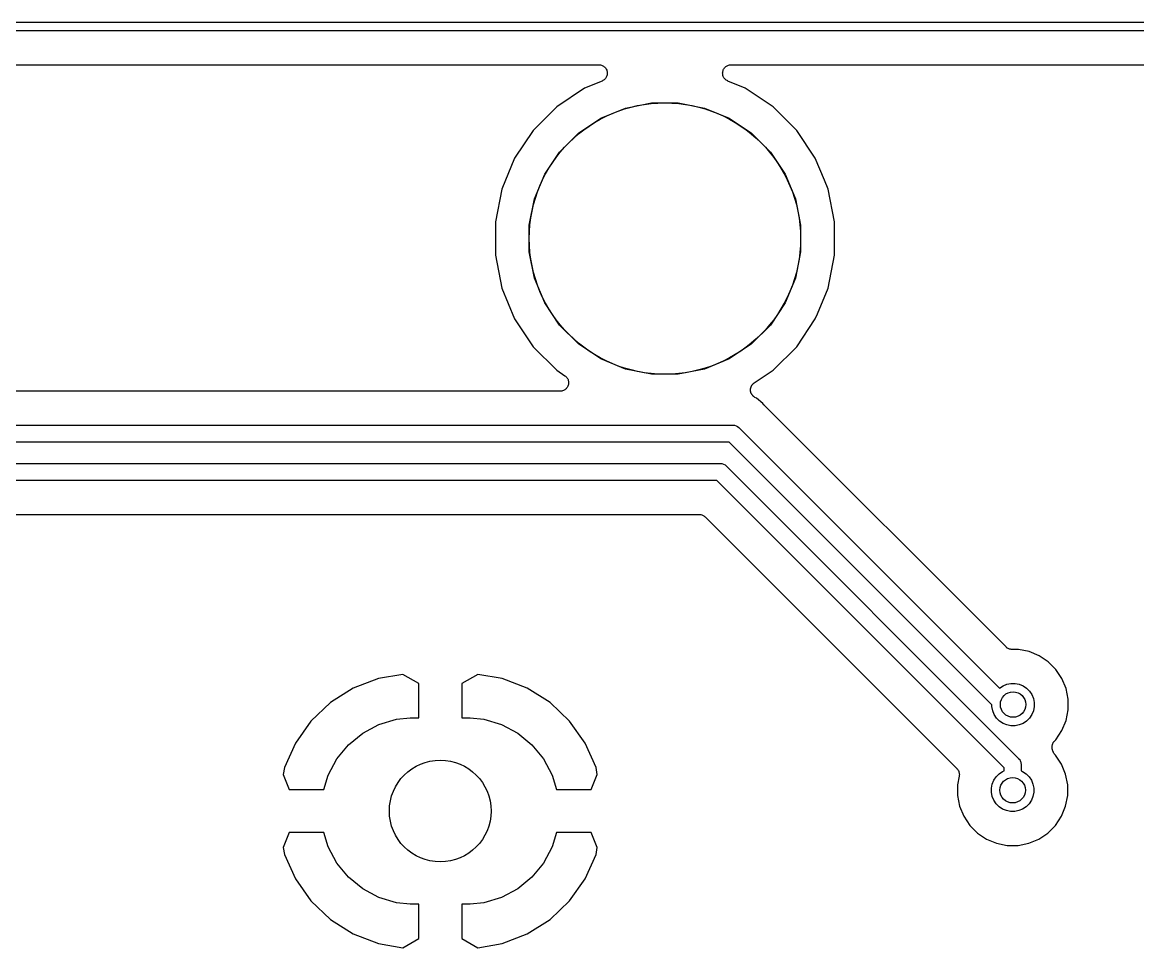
# Model space of a CAD drawing. Extents: x 4.8 to 7.88, y -6.14 to -3.94.
# Drawn here: x 6.001 to 6.519, y -4.365 to -3.935 of the extents above; entities that cross this region are included whole.
import ezdxf

# ---------------------------------------------------------------- set-up
doc = ezdxf.new("R2010")
doc.units = 0
doc.header["$MEASUREMENT"] = 0
doc.layers.add('BLACK', color=7, linetype='CONTINUOUS')

msp = doc.modelspace()

# ---------------------------------------------------------------- linework, layer by layer
at = {"layer": 'BLACK', "linetype": 'CONTINUOUS'}
for p, q in [((4.80325, -3.93504), (7.87392, -3.93504)), ((7.87205, -3.93898), (4.80512, -3.93898)), ((4.8248, -3.95472), (6.26851, -3.95472)), ((6.26851, -3.95472), (6.26856, -3.95472)), ((6.26856, -3.95472), (6.26856, -3.95472)), ((6.26856, -3.95472), (6.26856, -3.95472)), ((6.26856, -3.95472), (6.26856, -3.95472)), ((6.26856, -3.95472), (6.26894, -3.95477)), ((6.26894, -3.95477), (6.26932, -3.95481)), ((6.26932, -3.95481), (6.26933, -3.95481)), ((6.26933, -3.95481), (6.26933, -3.95481)), ((6.26933, -3.95481), (6.2697, -3.95493)), ((6.2697, -3.95493), (6.27005, -3.95504)), ((6.27005, -3.95504), (6.27006, -3.95504)), ((6.27006, -3.95504), (6.27006, -3.95504)), ((6.27006, -3.95504), (6.27041, -3.95523)), ((6.27041, -3.95523), (6.27073, -3.95541)), ((6.27073, -3.95541), (6.27073, -3.95541)), ((6.27073, -3.95541), (6.27073, -3.95541)), ((6.27073, -3.95541), (6.27103, -3.95566)), ((6.27103, -3.95566), (6.27132, -3.9559)), ((6.27132, -3.9559), (6.27132, -3.9559)), ((6.27132, -3.9559), (6.27132, -3.95591)), ((6.27132, -3.95591), (6.27155, -3.95619)), ((6.27155, -3.95619), (6.2718, -3.9565)), ((6.2718, -3.9565), (6.2718, -3.9565)), ((6.2718, -3.9565), (6.2718, -3.95651)), ((6.2718, -3.95651), (6.27197, -3.95683)), ((6.32647, -3.95679), (6.32665, -3.95646)), ((6.32665, -3.95646), (6.32666, -3.95645)), ((6.32665, -3.95646), (6.32665, -3.95646)), ((6.32666, -3.95645), (6.3269, -3.95616)), ((6.3269, -3.95616), (6.32714, -3.95587)), ((6.32714, -3.95587), (6.32715, -3.95586)), ((6.32714, -3.95587), (6.32714, -3.95587)), ((6.32715, -3.95586), (6.32744, -3.95562)), ((6.32744, -3.95562), (6.32774, -3.95538)), ((6.32774, -3.95538), (6.32807, -3.9552)), ((6.32774, -3.95538), (6.32774, -3.95538)), ((6.32774, -3.95538), (6.32774, -3.95538)), ((6.32807, -3.9552), (6.32841, -3.95502)), ((6.32841, -3.95502), (6.32842, -3.95502)), ((6.32842, -3.95502), (6.32877, -3.95491)), ((6.32842, -3.95502), (6.32842, -3.95502)), ((6.32877, -3.95491), (6.32915, -3.9548)), ((6.32915, -3.9548), (6.32915, -3.9548)), ((6.32915, -3.9548), (6.32916, -3.9548)), ((6.32916, -3.9548), (6.32953, -3.95476)), ((6.32953, -3.95476), (6.32992, -3.95472)), ((6.32992, -3.95472), (7.85236, -3.95472)), ((6.27099, -3.96169), (6.27069, -3.96194)), ((6.27128, -3.96145), (6.27099, -3.96169)), ((6.27129, -3.96145), (6.27128, -3.96145)), ((6.27153, -3.96116), (6.27129, -3.96145)), ((6.27129, -3.96145), (6.27129, -3.96145)), ((6.27177, -3.96086), (6.27153, -3.96116)), ((6.27178, -3.96086), (6.27177, -3.96086)), ((6.27195, -3.96053), (6.27178, -3.96086)), ((6.27178, -3.96086), (6.27178, -3.96086)), ((6.27214, -3.96019), (6.27195, -3.96053)), ((6.27197, -3.95683), (6.27216, -3.95718)), ((6.27225, -3.95982), (6.27214, -3.96018)), ((6.27214, -3.96018), (6.27214, -3.96018)), ((6.27214, -3.96018), (6.27214, -3.96019)), ((6.27216, -3.95718), (6.27216, -3.95718)), ((6.27216, -3.95718), (6.27216, -3.95719)), ((6.27216, -3.95719), (6.27227, -3.95755)), ((6.27237, -3.95945), (6.27225, -3.95982)), ((6.27227, -3.95755), (6.27238, -3.95792)), ((6.27241, -3.95907), (6.27237, -3.95945)), ((6.27237, -3.95945), (6.27237, -3.95945)), ((6.27237, -3.95945), (6.27237, -3.95945)), ((6.27238, -3.95792), (6.27238, -3.95792)), ((6.27238, -3.95792), (6.27238, -3.95792)), ((6.27238, -3.95792), (6.27241, -3.9583)), ((6.27241, -3.9583), (6.27245, -3.95868)), ((6.27245, -3.95869), (6.27241, -3.95907)), ((6.27245, -3.95868), (6.27245, -3.95869)), ((6.27245, -3.95869), (6.27245, -3.95869)), ((6.32598, -3.95863), (6.32602, -3.95826)), ((6.32601, -3.95903), (6.32598, -3.95863)), ((6.32598, -3.95863), (6.32598, -3.95863)), ((6.32598, -3.95863), (6.32598, -3.95863)), ((6.32605, -3.95939), (6.32601, -3.95903)), ((6.32602, -3.95826), (6.32606, -3.95787)), ((6.32605, -3.9594), (6.32605, -3.95939)), ((6.32616, -3.95977), (6.32605, -3.9594)), ((6.32605, -3.9594), (6.32605, -3.9594)), ((6.32606, -3.95786), (6.32617, -3.9575)), ((6.32606, -3.95787), (6.32606, -3.95786)), ((6.32606, -3.95787), (6.32606, -3.95787)), ((6.32626, -3.96013), (6.32616, -3.95977)), ((6.32617, -3.9575), (6.32629, -3.95714)), ((6.32626, -3.96014), (6.32626, -3.96013)), ((6.32626, -3.96013), (6.32626, -3.96013)), ((6.32644, -3.96047), (6.32626, -3.96014)), ((6.32629, -3.95713), (6.32647, -3.95679)), ((6.32629, -3.95714), (6.32629, -3.95713)), ((6.32629, -3.95713), (6.32629, -3.95713)), ((6.32662, -3.96081), (6.32644, -3.96047)), ((6.32662, -3.96082), (6.32662, -3.96081)), ((6.32662, -3.96081), (6.32662, -3.96081)), ((6.32685, -3.9611), (6.32662, -3.96082)), ((6.3271, -3.96141), (6.32685, -3.9611)), ((6.3271, -3.96142), (6.3271, -3.96141)), ((6.3271, -3.96141), (6.3271, -3.96141)), ((6.32738, -3.96165), (6.3271, -3.96142)), ((6.32769, -3.96191), (6.32738, -3.96165)), ((6.26192, -3.96565), (6.24902, -3.97427)), ((6.27001, -3.9623), (6.26192, -3.96565)), ((6.27002, -3.9623), (6.27001, -3.9623)), ((6.27001, -3.9623), (6.27001, -3.9623)), ((6.27035, -3.96212), (6.27002, -3.9623)), ((6.27069, -3.96194), (6.27035, -3.96212)), ((6.27069, -3.96194), (6.27069, -3.96194)), ((6.27069, -3.96194), (6.27069, -3.96194)), ((6.32802, -3.96209), (6.32769, -3.96191)), ((6.32769, -3.96191), (6.32769, -3.96191)), ((6.32769, -3.96191), (6.32769, -3.96191)), ((6.32836, -3.96228), (6.32802, -3.96209)), ((6.32841, -3.9623), (6.32836, -3.96228)), ((6.32836, -3.96228), (6.32836, -3.96228)), ((6.32836, -3.96228), (6.32836, -3.96228)), ((6.32836, -3.96228), (6.32836, -3.96228)), ((6.33651, -3.96565), (6.32841, -3.9623)), ((6.34941, -3.97427), (6.33651, -3.96565)), ((6.24902, -3.97427), (6.23805, -3.98524)), ((6.26937, -3.97961), (6.28084, -3.97486)), ((6.28084, -3.97486), (6.29301, -3.97244)), ((6.29301, -3.97244), (6.30542, -3.97244)), ((6.30542, -3.97244), (6.31759, -3.97486)), ((6.31759, -3.97486), (6.32905, -3.97961)), ((6.36037, -3.98524), (6.34941, -3.97427)), ((6.25906, -3.9865), (6.26937, -3.97961)), ((6.32905, -3.97961), (6.33937, -3.9865)), ((6.23805, -3.98524), (6.22943, -3.99814)), ((6.25028, -3.99528), (6.25906, -3.9865)), ((6.33937, -3.9865), (6.34814, -3.99528)), ((6.36899, -3.99814), (6.36037, -3.98524)), ((6.24339, -4.0056), (6.25028, -3.99528)), ((6.34814, -3.99528), (6.35504, -4.0056)), ((6.22943, -3.99814), (6.2235, -4.01247)), ((6.37322, -4.00835), (6.36899, -3.99814)), ((6.23864, -4.01706), (6.24339, -4.0056)), ((6.35504, -4.0056), (6.35978, -4.01706)), ((6.2235, -4.01247), (6.22047, -4.02768)), ((6.37493, -4.01247), (6.37322, -4.00835)), ((6.37795, -4.02768), (6.37493, -4.01247)), ((6.23622, -4.02923), (6.23864, -4.01706)), ((6.35978, -4.01706), (6.3622, -4.02923)), ((6.22047, -4.02768), (6.22047, -4.04319)), ((6.37795, -4.04319), (6.37795, -4.02768)), ((6.23622, -4.04164), (6.23622, -4.02923)), ((6.3622, -4.02923), (6.3622, -4.04164)), ((6.22047, -4.04319), (6.2235, -4.0584)), ((6.23864, -4.05381), (6.23622, -4.04164)), ((6.3622, -4.04164), (6.35978, -4.05381)), ((6.37493, -4.0584), (6.37795, -4.04319)), ((6.24339, -4.06527), (6.23864, -4.05381)), ((6.35978, -4.05381), (6.35504, -4.06527)), ((6.2235, -4.0584), (6.22943, -4.07273)), ((6.36996, -4.07039), (6.37493, -4.0584)), ((6.25028, -4.07559), (6.24339, -4.06527)), ((6.35504, -4.06527), (6.34814, -4.07559)), ((6.36899, -4.07273), (6.36996, -4.07039)), ((6.36996, -4.07039), (6.36996, -4.07039)), ((6.22943, -4.07273), (6.23805, -4.08563)), ((6.25906, -4.08436), (6.25028, -4.07559)), ((6.34814, -4.07559), (6.33937, -4.08436)), ((6.36037, -4.08563), (6.36899, -4.07273)), ((6.23805, -4.08563), (6.24902, -4.09659)), ((6.26937, -4.09126), (6.25906, -4.08436)), ((6.33937, -4.08436), (6.32905, -4.09126)), ((6.34941, -4.09659), (6.36037, -4.08563)), ((6.28084, -4.096), (6.26937, -4.09126)), ((6.29301, -4.09843), (6.28084, -4.096)), ((6.31759, -4.096), (6.30542, -4.09843)), ((6.32905, -4.09126), (6.31759, -4.096)), ((6.24902, -4.09659), (6.25275, -4.09909)), ((6.25275, -4.09909), (6.25279, -4.09911)), ((6.25279, -4.09911), (6.25279, -4.09911)), ((6.25279, -4.09911), (6.25279, -4.09911)), ((6.25279, -4.09911), (6.2528, -4.09912)), ((6.2528, -4.09912), (6.25309, -4.09936)), ((6.25309, -4.09936), (6.25338, -4.09961)), ((6.25338, -4.09961), (6.25338, -4.09961)), ((6.25338, -4.09961), (6.25338, -4.09962)), ((6.25338, -4.09962), (6.25363, -4.09992)), ((6.25363, -4.09992), (6.25386, -4.10021)), ((6.25386, -4.10021), (6.25386, -4.10021)), ((6.25386, -4.10021), (6.25386, -4.10022)), ((6.25386, -4.10022), (6.25404, -4.10055)), ((6.25404, -4.10055), (6.25421, -4.10089)), ((6.25421, -4.10089), (6.25422, -4.10089)), ((6.25422, -4.10089), (6.25422, -4.1009)), ((6.25422, -4.1009), (6.25432, -4.10126)), ((6.25432, -4.10126), (6.25443, -4.10162)), ((6.30542, -4.09843), (6.29301, -4.09843)), ((6.34068, -4.10243), (6.34941, -4.09659)), ((6.25056, -4.1063), (5.90583, -4.1063)), ((6.25095, -4.10626), (6.25056, -4.1063)), ((6.25132, -4.10623), (6.25095, -4.10626)), ((6.25133, -4.10622), (6.25132, -4.10622)), ((6.25132, -4.10622), (6.25132, -4.10623)), ((6.2517, -4.10611), (6.25133, -4.10622)), ((6.25205, -4.10601), (6.2517, -4.10611)), ((6.25206, -4.106), (6.25205, -4.10601)), ((6.2524, -4.10582), (6.25206, -4.106)), ((6.25206, -4.106), (6.25206, -4.106)), ((6.25273, -4.10565), (6.2524, -4.10582)), ((6.25274, -4.10564), (6.25273, -4.10565)), ((6.25303, -4.1054), (6.25274, -4.10564)), ((6.25274, -4.10564), (6.25274, -4.10564)), ((6.25333, -4.10516), (6.25303, -4.1054)), ((6.25334, -4.10516), (6.25333, -4.10516)), ((6.25333, -4.10516), (6.25333, -4.10516)), ((6.25357, -4.10487), (6.25334, -4.10516)), ((6.25382, -4.10457), (6.25357, -4.10487)), ((6.25383, -4.10456), (6.25382, -4.10457)), ((6.25382, -4.10457), (6.25382, -4.10457)), ((6.25401, -4.10423), (6.25383, -4.10456)), ((6.25419, -4.1039), (6.25401, -4.10423)), ((6.25431, -4.10351), (6.25419, -4.10389)), ((6.25419, -4.10389), (6.25419, -4.10389)), ((6.25419, -4.10389), (6.25419, -4.1039)), ((6.25442, -4.10316), (6.25431, -4.10351)), ((6.25446, -4.10276), (6.25442, -4.10315)), ((6.25442, -4.10315), (6.25442, -4.10316)), ((6.25442, -4.10316), (6.25442, -4.10316)), ((6.25443, -4.10162), (6.25443, -4.10163)), ((6.25443, -4.10163), (6.25443, -4.10163)), ((6.25443, -4.10163), (6.25447, -4.102)), ((6.2545, -4.1024), (6.25446, -4.10276)), ((6.25447, -4.102), (6.2545, -4.10239)), ((6.2545, -4.10239), (6.2545, -4.10239)), ((6.2545, -4.10239), (6.2545, -4.1024)), ((6.33893, -4.10568), (6.33895, -4.10548)), ((6.33895, -4.10586), (6.33893, -4.10568)), ((6.33895, -4.10528), (6.33899, -4.1051)), ((6.33895, -4.10548), (6.33895, -4.10528)), ((6.33895, -4.10605), (6.33895, -4.10586)), ((6.33898, -4.10625), (6.33895, -4.10605)), ((6.339, -4.10645), (6.33898, -4.10625)), ((6.33899, -4.1051), (6.33901, -4.10492)), ((6.33905, -4.10662), (6.339, -4.10645)), ((6.33901, -4.10492), (6.33907, -4.10472)), ((6.33909, -4.1068), (6.33905, -4.10662)), ((6.33907, -4.10472), (6.33911, -4.10453)), ((6.33911, -4.10453), (6.33918, -4.10436)), ((6.33918, -4.10436), (6.33923, -4.10418)), ((6.33923, -4.10418), (6.33933, -4.104)), ((6.33933, -4.104), (6.33941, -4.10382)), ((6.33941, -4.10382), (6.33951, -4.10367)), ((6.33951, -4.10367), (6.3396, -4.10351)), ((6.3396, -4.10351), (6.33973, -4.10335)), ((6.33973, -4.10335), (6.33984, -4.10318)), ((6.33984, -4.10318), (6.33997, -4.10305)), ((6.33997, -4.10305), (6.34009, -4.10291)), ((6.34009, -4.10291), (6.34024, -4.10278)), ((6.34024, -4.10278), (6.34039, -4.10264)), ((6.34039, -4.10264), (6.34054, -4.10254)), ((6.34054, -4.10254), (6.34068, -4.10243)), ((6.33916, -4.10699), (6.33909, -4.1068)), ((6.33922, -4.10718), (6.33916, -4.10699)), ((6.33931, -4.10735), (6.33922, -4.10718)), ((6.33937, -4.10751), (6.33931, -4.10735)), ((6.33948, -4.10768), (6.33937, -4.10751)), ((6.33958, -4.10786), (6.33948, -4.10768)), ((6.33969, -4.10801), (6.33958, -4.10786)), ((6.33979, -4.10816), (6.33969, -4.10801)), ((6.33994, -4.1083), (6.33979, -4.10816)), ((6.34006, -4.10846), (6.33994, -4.1083)), ((6.3402, -4.10858), (6.34006, -4.10846)), ((6.34033, -4.10871), (6.3402, -4.10858)), ((6.3405, -4.10882), (6.34033, -4.10871)), ((6.34065, -4.10895), (6.3405, -4.10882)), ((6.34081, -4.10904), (6.34065, -4.10895)), ((6.34096, -4.10914), (6.34081, -4.10904)), ((6.34101, -4.10917), (6.34096, -4.10914)), ((6.3417, -4.10954), (6.34101, -4.10917)), ((6.3447, -4.112), (6.3417, -4.10954)), ((6.34519, -4.1126), (6.3447, -4.112)), ((6.34531, -4.11272), (6.34519, -4.1126)), ((6.34541, -4.11285), (6.34531, -4.11272)), ((6.34545, -4.11289), (6.34541, -4.11285)), ((6.45758, -4.22502), (6.34545, -4.11289)), ((5.54494, -4.12205), (6.33052, -4.12205)), ((6.33052, -4.12205), (6.33071, -4.12203)), ((6.33071, -4.12203), (6.3309, -4.12205)), ((6.3309, -4.12205), (6.3309, -4.12205)), ((6.3309, -4.12205), (6.33148, -4.1221)), ((6.33148, -4.1221), (6.33222, -4.12233)), ((6.33222, -4.12233), (6.33291, -4.12269)), ((6.33291, -4.12269), (6.33351, -4.12319)), ((6.33351, -4.12319), (6.33363, -4.12334)), ((6.33363, -4.12334), (6.45449, -4.24419)), ((6.32908, -4.12992), (5.5435, -4.12992)), ((6.45099, -4.25184), (6.32908, -4.12992)), ((5.46275, -4.13986), (6.32471, -4.13986)), ((6.32471, -4.13986), (6.3249, -4.13984)), ((6.3249, -4.13984), (6.32509, -4.13986)), ((6.32509, -4.13986), (6.32509, -4.13986)), ((6.32509, -4.13986), (6.32567, -4.13992)), ((6.32567, -4.13992), (6.32641, -4.14014)), ((6.32641, -4.14014), (6.3271, -4.14051)), ((6.3271, -4.14051), (6.3277, -4.141)), ((6.3277, -4.141), (6.32782, -4.14115)), ((6.32782, -4.14115), (6.46328, -4.27661)), ((6.32327, -4.14773), (5.46131, -4.14773)), ((6.45669, -4.28116), (6.32327, -4.14773)), ((5.95079, -4.16348), (6.31511, -4.16348)), ((6.31511, -4.16348), (6.31513, -4.16348)), ((6.31513, -4.16348), (6.31513, -4.16348)), ((6.31513, -4.16348), (6.31513, -4.16348)), ((6.31513, -4.16348), (6.31517, -4.16348)), ((6.31517, -4.16348), (6.31553, -4.16352)), ((6.31553, -4.16352), (6.31589, -4.16356)), ((6.31589, -4.16356), (6.31591, -4.16356)), ((6.31591, -4.16356), (6.31593, -4.16357)), ((6.31593, -4.16357), (6.31628, -4.16368)), ((6.31628, -4.16368), (6.31663, -4.16378)), ((6.31663, -4.16378), (6.31664, -4.16379)), ((6.31664, -4.16379), (6.31666, -4.1638)), ((6.31666, -4.1638), (6.31698, -4.16397)), ((6.31698, -4.16397), (6.3173, -4.16415)), ((6.3173, -4.16415), (6.31732, -4.16416)), ((6.31732, -4.16416), (6.31734, -4.16417)), ((6.31734, -4.16417), (6.31762, -4.1644)), ((6.31762, -4.1644), (6.3179, -4.16463)), ((6.3179, -4.16463), (6.43475, -4.28149)), ((6.45786, -4.22525), (6.45758, -4.22502)), ((6.45814, -4.22548), (6.45786, -4.22525)), ((6.45816, -4.22549), (6.45814, -4.22548)), ((6.45817, -4.22551), (6.45816, -4.22549)), ((6.45849, -4.22568), (6.45817, -4.22551)), ((6.45881, -4.22585), (6.45849, -4.22568)), ((6.45883, -4.22586), (6.45881, -4.22585)), ((6.45885, -4.22587), (6.45883, -4.22586)), ((6.4592, -4.22597), (6.45885, -4.22587)), ((6.45955, -4.22608), (6.4592, -4.22597)), ((6.45957, -4.22609), (6.45955, -4.22608)), ((6.45959, -4.22609), (6.45957, -4.22609)), ((6.45995, -4.22613), (6.45959, -4.22609)), ((6.46031, -4.22617), (6.45995, -4.22613)), ((6.46035, -4.22617), (6.46031, -4.22617)), ((6.46036, -4.22617), (6.46035, -4.22617)), ((6.46035, -4.22617), (6.46035, -4.22617)), ((6.46035, -4.22617), (6.46035, -4.22617)), ((6.46336, -4.22617), (6.46036, -4.22617)), ((6.4683, -4.22715), (6.46336, -4.22617)), ((6.47296, -4.22908), (6.4683, -4.22715)), ((6.47715, -4.23188), (6.47296, -4.22908)), ((6.48071, -4.23545), (6.47715, -4.23188)), ((6.48351, -4.23964), (6.48071, -4.23545)), ((6.16615, -4.23968), (6.15448, -4.24416)), ((6.17747, -4.23773), (6.16615, -4.23968)), ((6.18488, -4.24195), (6.17747, -4.23773)), ((6.2123, -4.23773), (6.20488, -4.24195)), ((6.22361, -4.23968), (6.2123, -4.23773)), ((6.23529, -4.24416), (6.22361, -4.23968)), ((6.48544, -4.2443), (6.48351, -4.23964)), ((6.15448, -4.24416), (6.1439, -4.25083)), ((6.18488, -4.25787), (6.18488, -4.24195)), ((6.20488, -4.24195), (6.20488, -4.25787)), ((6.24586, -4.25083), (6.23529, -4.24416)), ((6.45449, -4.24419), (6.45456, -4.24412)), ((6.45456, -4.24412), (6.45617, -4.24304)), ((6.45617, -4.24304), (6.45797, -4.2423)), ((6.45797, -4.2423), (6.45987, -4.24192)), ((6.45987, -4.24192), (6.46181, -4.24192)), ((6.46181, -4.24192), (6.46371, -4.2423)), ((6.46371, -4.2423), (6.4655, -4.24304)), ((6.4655, -4.24304), (6.46711, -4.24412)), ((6.46711, -4.24412), (6.46848, -4.24549)), ((6.46848, -4.24549), (6.46956, -4.2471)), ((6.48643, -4.24924), (6.48544, -4.2443)), ((6.1439, -4.25083), (6.13483, -4.25944)), ((6.25493, -4.25944), (6.24586, -4.25083)), ((6.46956, -4.2471), (6.4703, -4.24889)), ((6.4703, -4.24889), (6.47068, -4.25079)), ((6.47068, -4.25079), (6.47068, -4.25273)), ((6.48643, -4.25428), (6.48643, -4.24924)), ((6.45099, -4.25273), (6.45099, -4.25184)), ((6.45137, -4.25463), (6.45099, -4.25273)), ((6.45211, -4.25642), (6.45137, -4.25463)), ((6.45319, -4.25804), (6.45211, -4.25642)), ((6.46956, -4.25642), (6.46848, -4.25804)), ((6.4703, -4.25463), (6.46956, -4.25642)), ((6.47068, -4.25273), (6.4703, -4.25463)), ((6.48544, -4.25923), (6.48643, -4.25428)), ((6.13483, -4.25944), (6.12761, -4.26966)), ((6.15889, -4.265), (6.16642, -4.26098)), ((6.16642, -4.26098), (6.17458, -4.2585)), ((6.17458, -4.2585), (6.18094, -4.25787)), ((6.18094, -4.25787), (6.18488, -4.25787)), ((6.20488, -4.25787), (6.20882, -4.25787)), ((6.20882, -4.25787), (6.21518, -4.2585)), ((6.21518, -4.2585), (6.22335, -4.26098)), ((6.22335, -4.26098), (6.23087, -4.265)), ((6.26215, -4.26966), (6.25493, -4.25944)), ((6.45456, -4.25941), (6.45319, -4.25804)), ((6.45617, -4.26048), (6.45456, -4.25941)), ((6.45797, -4.26123), (6.45617, -4.26048)), ((6.45987, -4.2616), (6.45797, -4.26123)), ((6.46181, -4.2616), (6.45987, -4.2616)), ((6.46371, -4.26123), (6.46181, -4.2616)), ((6.4655, -4.26048), (6.46371, -4.26123)), ((6.46711, -4.25941), (6.4655, -4.26048)), ((6.46848, -4.25804), (6.46711, -4.25941)), ((6.48351, -4.26388), (6.48544, -4.25923)), ((6.1523, -4.27041), (6.15889, -4.265)), ((6.23087, -4.265), (6.23746, -4.27041)), ((6.48071, -4.26807), (6.48351, -4.26388)), ((6.12761, -4.26966), (6.12256, -4.28101)), ((6.14689, -4.277), (6.1523, -4.27041)), ((6.23746, -4.27041), (6.24288, -4.277)), ((6.2672, -4.28101), (6.26215, -4.26966)), ((6.47894, -4.27147), (6.47896, -4.27126)), ((6.47895, -4.27164), (6.47894, -4.27147)), ((6.47895, -4.27182), (6.47895, -4.27164)), ((6.47899, -4.27202), (6.47895, -4.27182)), ((6.47896, -4.27105), (6.479, -4.27088)), ((6.47896, -4.27126), (6.47896, -4.27105)), ((6.47901, -4.27223), (6.47899, -4.27202)), ((6.479, -4.27088), (6.47901, -4.2707)), ((6.47901, -4.2707), (6.47908, -4.2705)), ((6.47906, -4.2724), (6.47901, -4.27223)), ((6.47909, -4.27257), (6.47906, -4.2724)), ((6.47908, -4.2705), (6.47912, -4.2703)), ((6.47912, -4.2703), (6.47919, -4.27014)), ((6.47919, -4.27014), (6.47924, -4.26997)), ((6.47924, -4.26997), (6.47934, -4.26978)), ((6.47934, -4.26978), (6.47942, -4.26959)), ((6.47942, -4.26959), (6.47952, -4.26945)), ((6.47952, -4.26945), (6.4796, -4.26929)), ((6.4796, -4.26929), (6.47974, -4.26913)), ((6.47974, -4.26913), (6.47986, -4.26896)), ((6.47986, -4.26896), (6.47998, -4.26883)), ((6.47998, -4.26883), (6.48009, -4.2687)), ((6.48009, -4.2687), (6.48071, -4.26807)), ((6.14287, -4.28453), (6.14689, -4.277)), ((6.24288, -4.277), (6.2469, -4.28453)), ((6.46328, -4.27661), (6.46343, -4.27673)), ((6.46343, -4.27673), (6.46392, -4.27733)), ((6.46392, -4.27733), (6.46418, -4.27783)), ((6.47911, -4.27262), (6.47909, -4.27257)), ((6.47934, -4.27339), (6.47911, -4.27262)), ((6.4794, -4.27354), (6.47934, -4.27339)), ((6.47945, -4.27371), (6.4794, -4.27354)), ((6.47955, -4.2739), (6.47945, -4.27371)), ((6.47963, -4.2741), (6.47955, -4.2739)), ((6.47973, -4.27424), (6.47963, -4.2741)), ((6.4798, -4.27439), (6.47973, -4.27424)), ((6.47994, -4.27456), (6.4798, -4.27439)), ((6.48006, -4.27474), (6.47994, -4.27456)), ((6.48018, -4.27486), (6.48006, -4.27474)), ((6.48028, -4.27499), (6.48018, -4.27486)), ((6.48032, -4.27503), (6.48028, -4.27499)), ((6.48051, -4.27521), (6.48032, -4.27503)), ((6.48331, -4.27941), (6.48051, -4.27521)), ((6.12256, -4.28101), (6.12195, -4.2843)), ((6.26781, -4.2843), (6.2672, -4.28101)), ((6.43475, -4.28149), (6.43476, -4.2815)), ((6.43476, -4.2815), (6.43476, -4.2815)), ((6.43476, -4.2815), (6.43476, -4.2815)), ((6.43476, -4.2815), (6.43479, -4.28153)), ((6.43479, -4.28153), (6.43502, -4.28181)), ((6.43502, -4.28181), (6.43525, -4.2821)), ((6.43525, -4.2821), (6.43526, -4.28211)), ((6.43526, -4.28211), (6.43527, -4.28213)), ((6.43527, -4.28213), (6.43544, -4.28245)), ((6.43544, -4.28245), (6.43561, -4.28277)), ((6.43561, -4.28277), (6.43561, -4.28279)), ((6.43561, -4.28279), (6.43562, -4.28281)), ((6.45597, -4.28281), (6.45669, -4.2825)), ((6.45669, -4.2825), (6.45669, -4.28116)), ((6.46418, -4.27783), (6.46428, -4.27801)), ((6.46428, -4.27801), (6.46451, -4.27876)), ((6.46451, -4.27876), (6.46459, -4.27953)), ((6.46459, -4.27953), (6.46457, -4.27972)), ((6.46457, -4.27972), (6.46457, -4.2825)), ((6.46457, -4.2825), (6.46529, -4.28281)), ((6.48524, -4.28406), (6.48331, -4.27941)), ((6.12195, -4.2843), (6.12476, -4.29118)), ((6.14085, -4.29118), (6.14287, -4.28453)), ((6.2469, -4.28453), (6.24892, -4.29118)), ((6.265, -4.29118), (6.26781, -4.2843)), ((6.43583, -4.28504), (6.43504, -4.28901)), ((6.43562, -4.28281), (6.43572, -4.28316)), ((6.43572, -4.28316), (6.43583, -4.28351)), ((6.43583, -4.28351), (6.43583, -4.28353)), ((6.43583, -4.28353), (6.43584, -4.28355)), ((6.43586, -4.28467), (6.43583, -4.28504)), ((6.43584, -4.28355), (6.43587, -4.28391)), ((6.4359, -4.28431), (6.43586, -4.28467)), ((6.43587, -4.28391), (6.4359, -4.28427)), ((6.4359, -4.28427), (6.4359, -4.28429)), ((6.4359, -4.28429), (6.4359, -4.28431)), ((6.45117, -4.28866), (6.45191, -4.28687)), ((6.45191, -4.28687), (6.45298, -4.28525)), ((6.45298, -4.28525), (6.45436, -4.28388)), ((6.45436, -4.28388), (6.45597, -4.28281)), ((6.46529, -4.28281), (6.4669, -4.28388)), ((6.4669, -4.28388), (6.46828, -4.28525)), ((6.46828, -4.28525), (6.46935, -4.28687)), ((6.46935, -4.28687), (6.47009, -4.28866)), ((6.48622, -4.28901), (6.48524, -4.28406)), ((6.12476, -4.29118), (6.14085, -4.29118)), ((6.24892, -4.29118), (6.265, -4.29118)), ((6.43504, -4.28901), (6.43504, -4.29405)), ((6.45079, -4.29056), (6.45117, -4.28866)), ((6.45079, -4.2925), (6.45079, -4.29056)), ((6.45117, -4.2944), (6.45079, -4.2925)), ((6.47009, -4.28866), (6.47047, -4.29056)), ((6.47047, -4.2925), (6.47009, -4.2944)), ((6.47047, -4.29056), (6.47047, -4.2925)), ((6.48622, -4.29405), (6.48622, -4.28901)), ((6.43504, -4.29405), (6.43602, -4.29899)), ((6.45191, -4.29619), (6.45117, -4.2944)), ((6.45298, -4.2978), (6.45191, -4.29619)), ((6.45436, -4.29917), (6.45298, -4.2978)), ((6.46828, -4.2978), (6.4669, -4.29917)), ((6.46935, -4.29619), (6.46828, -4.2978)), ((6.47009, -4.2944), (6.46935, -4.29619)), ((6.48524, -4.29899), (6.48622, -4.29405)), ((6.43602, -4.29899), (6.43795, -4.30365)), ((6.45597, -4.30025), (6.45436, -4.29917)), ((6.45776, -4.30099), (6.45597, -4.30025)), ((6.45966, -4.30137), (6.45776, -4.30099)), ((6.4616, -4.30137), (6.45966, -4.30137)), ((6.4635, -4.30099), (6.4616, -4.30137)), ((6.46529, -4.30025), (6.4635, -4.30099)), ((6.4669, -4.29917), (6.46529, -4.30025)), ((6.48331, -4.30365), (6.48524, -4.29899)), ((6.43795, -4.30365), (6.44075, -4.30784)), ((6.44075, -4.30784), (6.44432, -4.31141)), ((6.47694, -4.31141), (6.48051, -4.30784)), ((6.48051, -4.30784), (6.48331, -4.30365)), ((6.12476, -4.31118), (6.12195, -4.31806)), ((6.14085, -4.31118), (6.12476, -4.31118)), ((6.14287, -4.31783), (6.14085, -4.31118)), ((6.24892, -4.31118), (6.2469, -4.31783)), ((6.265, -4.31118), (6.24892, -4.31118)), ((6.26781, -4.31806), (6.265, -4.31118)), ((6.44432, -4.31141), (6.44851, -4.31421)), ((6.47275, -4.31421), (6.47694, -4.31141)), ((6.12195, -4.31806), (6.12256, -4.32135)), ((6.14689, -4.32536), (6.14287, -4.31783)), ((6.2469, -4.31783), (6.24288, -4.32536)), ((6.2672, -4.32135), (6.26781, -4.31806)), ((6.44851, -4.31421), (6.45317, -4.31613)), ((6.45317, -4.31613), (6.45811, -4.31712)), ((6.45811, -4.31712), (6.46315, -4.31712)), ((6.46315, -4.31712), (6.46809, -4.31613)), ((6.46809, -4.31613), (6.47275, -4.31421)), ((6.12256, -4.32135), (6.12761, -4.33271)), ((6.26215, -4.33271), (6.2672, -4.32135)), ((6.1523, -4.33195), (6.14689, -4.32536)), ((6.24288, -4.32536), (6.23746, -4.33195)), ((6.12761, -4.33271), (6.13483, -4.34292)), ((6.15889, -4.33736), (6.1523, -4.33195)), ((6.23746, -4.33195), (6.23087, -4.33736)), ((6.25493, -4.34292), (6.26215, -4.33271)), ((6.16642, -4.34139), (6.15889, -4.33736)), ((6.23087, -4.33736), (6.22335, -4.34139)), ((6.13483, -4.34292), (6.1439, -4.35153)), ((6.17458, -4.34386), (6.16642, -4.34139)), ((6.18094, -4.34449), (6.17458, -4.34386)), ((6.18488, -4.34449), (6.18094, -4.34449)), ((6.18488, -4.36041), (6.18488, -4.34449)), ((6.20882, -4.34449), (6.20488, -4.34449)), ((6.20488, -4.34449), (6.20488, -4.36041)), ((6.21518, -4.34386), (6.20882, -4.34449)), ((6.22335, -4.34139), (6.21518, -4.34386)), ((6.24586, -4.35153), (6.25493, -4.34292)), ((6.1439, -4.35153), (6.15448, -4.3582)), ((6.23529, -4.3582), (6.24586, -4.35153)), ((6.15448, -4.3582), (6.16615, -4.36269)), ((6.17747, -4.36463), (6.18488, -4.36041)), ((6.20488, -4.36041), (6.2123, -4.36463)), ((6.22361, -4.36269), (6.23529, -4.3582)), ((6.16615, -4.36269), (6.17747, -4.36463)), ((6.2123, -4.36463), (6.22361, -4.36269))]:
    msp.add_line(p, q, dxfattribs=at)
at = {"layer": 'BLACK'}
for centre, radius in [((6.29921, -4.03543), 0.06299), ((6.29921, -4.03543), 0.06299), ((6.46084, -4.25176), 0.00591), ((6.19488, -4.30118), 0.02362), ((6.19488, -4.30118), 0.02362), ((6.46063, -4.29153), 0.00591)]:
    msp.add_circle(centre, radius, dxfattribs=at)

doc.saveas('drawing.dxf')
